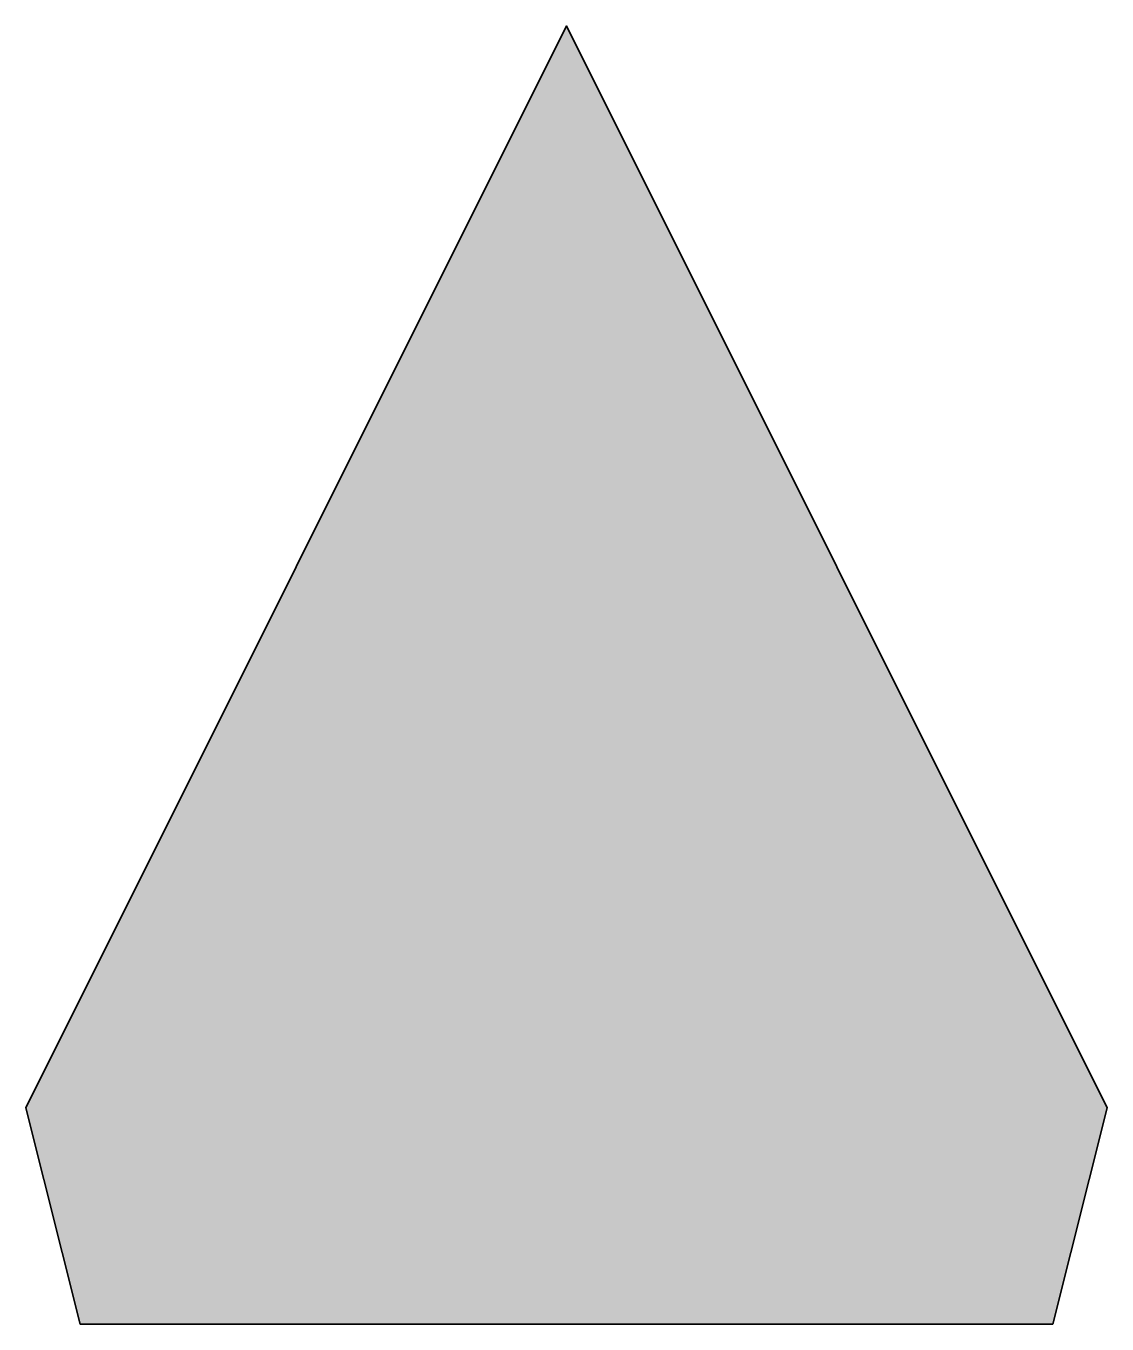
# Model space of a CAD drawing. Header units: metres. Extents: x -2 to 2, y 0 to 4.8.
import ezdxf

# ---------------------------------------------------------------- set-up
doc = ezdxf.new("R2010")
doc.units = ezdxf.units.M

msp = doc.modelspace()

# ---------------------------------------------------------------- hatches: boundary and pattern name
at = {"linetype": 'Continuous', "lineweight": 35, "true_color": 0x237f52}
h = msp.add_hatch(color=107, dxfattribs=at)
h.dxf.hatch_style = 1
h.paths.add_polyline_path([(1.8, 0), (-1.8, 0), (-2, 0.8), (0, 4.8), (2, 0.8)])

# ---------------------------------------------------------------- linework, layer by layer
at = {"color": 107, "linetype": 'Continuous', "lineweight": 35, "flags": 128}
msp.add_lwpolyline([(1.8, 0), (-1.8, 0), (-2, 0.8), (0, 4.8), (2, 0.8)], close=True, dxfattribs=at)

doc.saveas('drawing.dxf')
